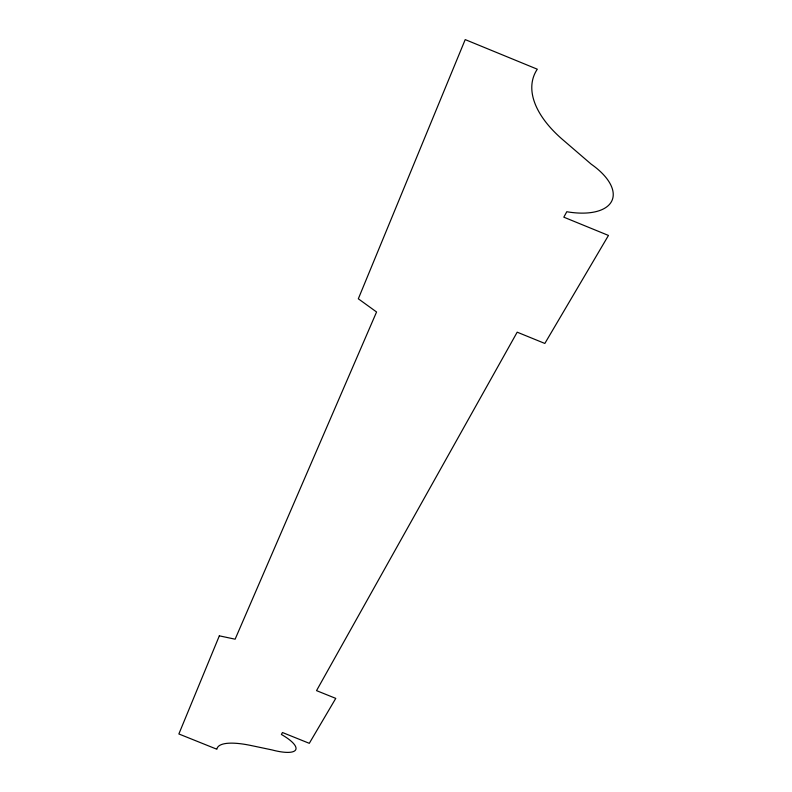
<?xml version="1.0" encoding="UTF-8"?>
<svg xmlns="http://www.w3.org/2000/svg" width="792" height="792" viewBox="0 0 792 792"><rect width="100%" height="100%" fill="white"/><g stroke="black" fill="none" stroke-linecap="round" stroke-linejoin="round"><path stroke-width="1.19" d="M219.335 635.837L178.863 733.966L216.889 749.242A64.637 17.454 21.3 0 1 252.064 745.727L272.082 749.935A35.194 9.821 21.4 0 0 295.624 749.895A35.194 9.821 21.4 0 0 281.398 734.471L282.457 732.521L309.296 743.322L335.768 698.386L316.533 690.634L517.186 332.175L544.837 343.451L608.464 235.442L563.815 217.176L566.795 211.731A60.826 29.304 20.6 0 0 611.642 201.257A60.826 29.304 20.6 0 0 591.218 164.182L563.894 140.669A122.483 62.449 19.7 0 1 537.303 69.201L465.211 39.6L358.321 298.792L376.566 311.989L235.125 639.193L219.335 635.837"/></g></svg>
